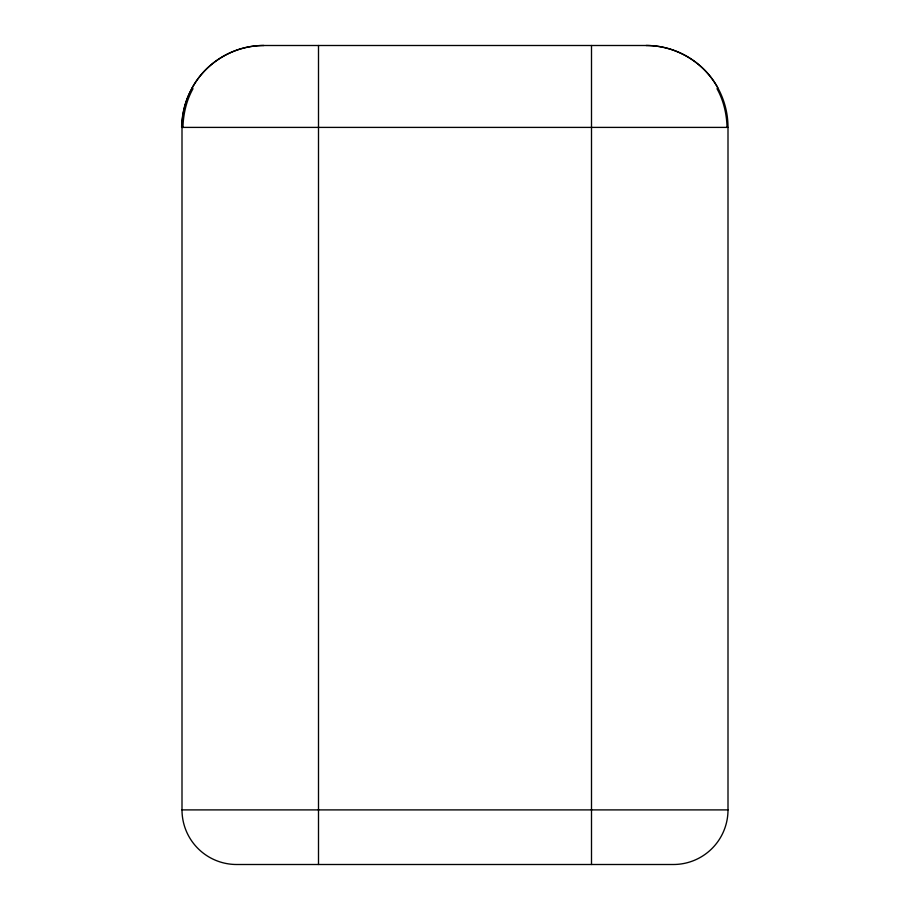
<?xml version="1.0" encoding="UTF-8"?>
<svg xmlns="http://www.w3.org/2000/svg" width="910" height="910" viewBox="0 0 910 910"><rect width="100%" height="100%" fill="white"/><g stroke="black" fill="none" stroke-linecap="round" stroke-linejoin="round"><path stroke-width="1.36" d="M192.249 87.735C206.138 62.017 234.712 45.261 263.9 45.5L646.1 45.5C675.288 45.261 703.862 62.017 717.751 87.735M182 127.4L728 127.4L728 809.9A54.6 54.6 0 0 1 673.4 864.5L236.6 864.5A54.6 54.6 0 0 1 182 809.9L182 127.4A81.9 81.9 0 0 1 263.9 45.5M182 809.9L728 809.9M591.5 45.5L591.5 864.5M318.5 45.5L318.5 864.5M182.956 127.445A64.189 44.055 -89.8 0 1 193.022 88.679M716.978 88.679A64.189 44.055 89.8 0 1 727.044 127.445M181.602 127.377A64.189 45.398 90 0 1 192.374 87.883M646.1 45.5A81.9 81.9 0 0 1 728 127.4"/></g></svg>
